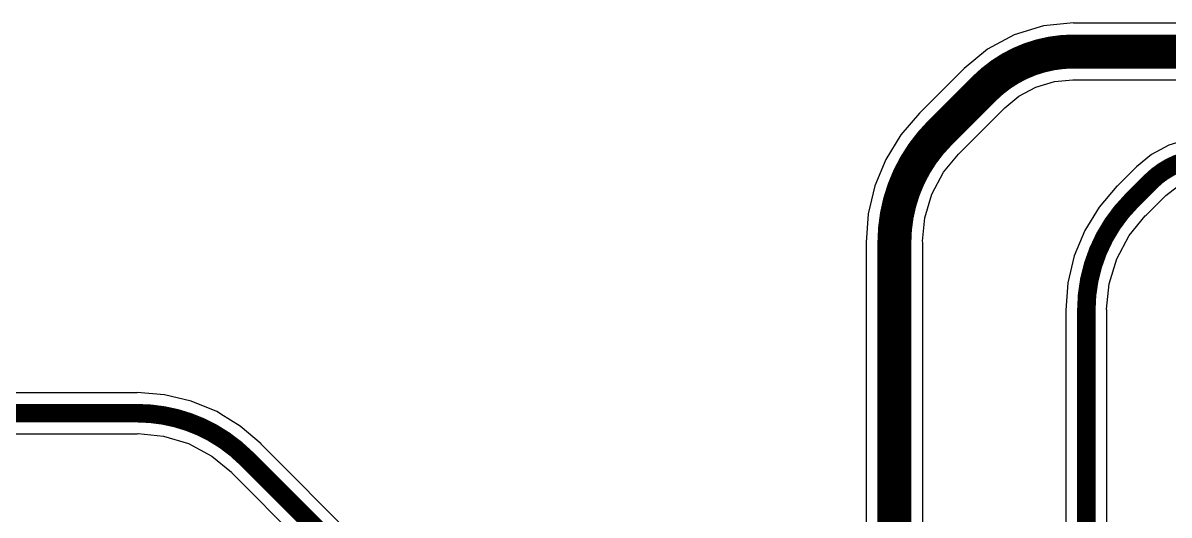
# Model space of a CAD drawing. Header units: inches. Extents: x -11 to 1110, y -7 to 455.
# Drawn here: x 577.86 to 596.71, y 256.31 to 264.4 of the extents above; entities that cross this region are included whole.
import ezdxf

# ---------------------------------------------------------------- set-up
doc = ezdxf.new("R2010")
doc.units = ezdxf.units.IN
doc.layers.add('Bottom Layer', color=5, linetype='Continuous')
doc.layers.add('Top Layer', color=1, linetype='Continuous')

msp = doc.modelspace()

# ---------------------------------------------------------------- linework, layer by layer
at = {"layer": 'Bottom Layer'}
for p, q in [((597.0174800799999, 262.48540086), (596.7100333999999, 262.39213714)), ((596.42668624, 262.2406870999999), (596.1783301199999, 262.03686734)), ((596.7100333999999, 262.39213714), (596.42668624, 262.2406870999999)), ((596.1793359599999, 262.03585896), (595.85948646, 261.71600946)), ((596.1783301199999, 262.03686734), (596.1793359599999, 262.03585896)), ((595.8577872, 261.71770872), (595.5643791, 261.37417372)), ((595.85948646, 261.71600946), (595.8577872, 261.71770872)), ((596.6590937, 261.56506742), (596.85412506, 261.71472168)), ((596.33560946, 261.23988646), (596.6556774, 261.5599544)), ((596.6556774, 261.5599544), (596.6590937, 261.56506742)), ((595.5643791, 261.37417372), (595.3283242, 260.98897002)), ((596.0579392, 260.9084444), (596.32306694, 261.231507)), ((596.32306694, 261.231507), (596.33560946, 261.23988646)), ((595.3283242, 260.98897002), (595.15543656, 260.57157944)), ((595.85392386, 260.5267586), (596.0579392, 260.9084444)), ((595.15543656, 260.57157944), (595.04997068, 260.1322838999999)), ((595.72829038, 260.11260398), (595.85392386, 260.5267586)), ((595.04997068, 260.1322838999999), (595.0145249799999, 259.68189618)), ((595.6873277999999, 259.69668914), (595.72829038, 260.11260398)), ((595.0145249799999, 259.68189618), (595.01693036, 259.68189618)), ((595.01693036, 259.68189618), (595.01693036, 249.74824066)), ((595.6902691199999, 259.68189618), (595.6873277999999, 259.69668914)), ((595.6902691199999, 249.74824066), (595.6902691199999, 259.68189618)), ((579.74429644, 258.32446938), (569.7171714599999, 258.32446938)), ((580.19468416, 258.29142906), (579.74429644, 258.32687476)), ((579.74429644, 258.32687476), (579.74429644, 258.32446938)), ((580.6339796999999, 258.18596318), (580.19468416, 258.29142906)), ((581.05137028, 258.01307554), (580.6339796999999, 258.18596318)), ((581.1127900199999, 257.9754352799999), (581.05137028, 258.01307554)), ((581.11377046, 257.9752397), (581.1127900199999, 257.9754352799999)), ((581.12109074, 257.97034766), (581.11377046, 257.9752397)), ((581.4365739799999, 257.77702064), (581.12109074, 257.97034766)), ((581.7801089799999, 257.48361254), (581.4365739799999, 257.77702064)), ((569.7171714599999, 257.65113062), (579.74429644, 257.65113062)), ((579.74429644, 257.65113062), (579.7590894, 257.65407194)), ((579.7590894, 257.65407194), (580.17500424, 257.61310936)), ((580.17500424, 257.61310936), (580.58915886, 257.48747588)), ((580.58915886, 257.48747588), (580.9708446599999, 257.28346054)), ((581.7784097199999, 257.48191328), (581.7801089799999, 257.48361254)), ((583.3980330999999, 255.8622899), (581.7784097199999, 257.48191328)), ((580.9708446599999, 257.28346054), (581.29390726, 257.0183328)), ((581.29390726, 257.0183328), (581.30228672, 257.00579028)), ((581.30228672, 257.00579028), (582.9219101, 255.3861669))]:
    msp.add_line(p, q, dxfattribs=at)
for points in [[(596.4176159, 261.7980159, 0.3048, 0.3048, -0.19885110070478), (597.33721528, 262.1788, 0.3048, 0.3048, 0)], [(596.0975479599999, 261.47794796, 0.3048, 0.3048, 0), (596.4174, 261.7978, 0.3048, 0.3048, 0)], [(596.4174, 261.7978, 0.3048, 0.3048, 0), (596.4176159, 261.7980159, 0.3048, 0.3048, 0)], [(596.4174, 261.7978, 0.3048, 0.3048, -5.893554180520633e-05), (596.4176159, 261.7980159, 0.3048, 0.3048, 0)], [(595.35359974, 259.68189618, 0.3048, 0.3048, -0.198912367379658), (596.0975479599999, 261.47794796, 0.3048, 0.3048, 0)], [(595.35359974, 249.40919892, 0.3048, 0.3048, 0), (595.35359974, 259.68189618, 0.3048, 0.3048, 0)], [(569.7171714599999, 257.9878, 0.3048, 0.3048, 0), (579.74429644, 257.9878, 0.3048, 0.3048, 0)], [(579.74429644, 257.9878, 0.3048, 0.3048, -0.1282716540936479), (580.9849315, 257.66419892, 0.3048, 0.3048, 0)], [(580.9849315, 257.66419892, 0.3048, 0.3048, -0.06888317167114331), (581.54034822, 257.24385178, 0.3048, 0.3048, 0)], [(581.54034822, 257.24385178, 0.3048, 0.3048, 0), (583.1599716, 255.6242284, 0.3048, 0.3048, 0)]]:
    msp.add_lwpolyline(points, format="xyseb", dxfattribs=at)
for points in [[(596.3412, 261.7978, 0.1524, 0.1524, 1), (596.4936, 261.7978, 0.1524, 0.1524, 1)], [(596.3412, 261.7978, 0.1524, 0.1524, 1), (596.4936, 261.7978, 0.1524, 0.1524, 1)], [(596.3412, 261.7978, 0.1524, 0.1524, 1), (596.4936, 261.7978, 0.1524, 0.1524, 1)], [(596.3414159, 261.7980159, 0.1524, 0.1524, 1), (596.4938159, 261.7980159, 0.1524, 0.1524, 1)], [(596.3414159, 261.7980159, 0.1524, 0.1524, 1), (596.4938159, 261.7980159, 0.1524, 0.1524, 1)], [(596.3414159, 261.7980159, 0.1524, 0.1524, 1), (596.4938159, 261.7980159, 0.1524, 0.1524, 1)], [(596.02134796, 261.47794796, 0.1524, 0.1524, 1), (596.17374796, 261.47794796, 0.1524, 0.1524, 1)], [(596.02134796, 261.47794796, 0.1524, 0.1524, 1), (596.17374796, 261.47794796, 0.1524, 0.1524, 1)], [(595.27739974, 259.68189618, 0.1524, 0.1524, 1), (595.4297997399999, 259.68189618, 0.1524, 0.1524, 1)], [(595.27739974, 259.68189618, 0.1524, 0.1524, 1), (595.4297997399999, 259.68189618, 0.1524, 0.1524, 1)], [(579.6680964399999, 257.9878, 0.1524, 0.1524, 1), (579.8204964399999, 257.9878, 0.1524, 0.1524, 1)], [(579.6680964399999, 257.9878, 0.1524, 0.1524, 1), (579.8204964399999, 257.9878, 0.1524, 0.1524, 1)], [(580.9087314999999, 257.66419892, 0.1524, 0.1524, 1), (581.0611315, 257.66419892, 0.1524, 0.1524, 1)], [(580.9087314999999, 257.66419892, 0.1524, 0.1524, 1), (581.0611315, 257.66419892, 0.1524, 0.1524, 1)], [(581.46414822, 257.24385178, 0.1524, 0.1524, 1), (581.6165482199999, 257.24385178, 0.1524, 0.1524, 1)], [(581.46414822, 257.24385178, 0.1524, 0.1524, 1), (581.6165482199999, 257.24385178, 0.1524, 0.1524, 1)]]:
    msp.add_lwpolyline(points, format="xyseb", close=True, dxfattribs=at)
at = {"layer": 'Top Layer'}
for p, q in [((594.6473019399999, 264.35134074), (594.16914948, 264.20629404)), ((595.1445628199999, 264.40031702), (594.6473019399999, 264.35134074)), ((595.1445628199999, 264.39699978), (595.1445628199999, 264.40031702)), ((598.74406032, 264.39699978), (595.1445628199999, 264.39699978)), ((594.16914948, 264.20629404), (593.7284798, 263.97075222)), ((593.7284798, 263.97075222), (593.34223216, 263.65376784)), ((593.34457404, 263.65141834), (592.6111719, 262.91801366)), ((593.34223216, 263.65376784), (593.34457658, 263.65142342)), ((593.34457658, 263.65142342), (593.34457404, 263.65141834)), ((594.2460428999999, 263.19616906), (594.52565118, 263.3456226599999)), ((594.52565118, 263.3456226599999), (594.82904402, 263.43765448)), ((594.82904402, 263.43765448), (595.1309662, 263.4673928)), ((595.1309662, 263.4673928), (595.1445628199999, 263.4646877)), ((595.1445628199999, 263.4646877), (598.40105364, 263.4646877)), ((594.01152216, 263.0037031), (594.2460428999999, 263.19616906)), ((593.27041366, 262.2587718999999), (594.0038208799999, 262.99217658)), ((594.0038208799999, 262.99217658), (594.01152216, 263.0037031)), ((592.6109509199999, 262.91823464), (592.3045608799999, 262.55949774)), ((592.6111719, 262.91801366), (592.6109509199999, 262.91823464)), ((592.3045608799999, 262.55949774), (592.0580614999999, 262.1572480999999)), ((593.00729252, 261.9479902), (593.25254476, 262.24683136)), ((593.25254476, 262.24683136), (593.27041366, 262.2587718999999)), ((592.0580614999999, 262.1572480999999), (591.87752338, 261.72139172)), ((592.81506786, 261.58836684), (593.00729252, 261.9479902)), ((591.87752338, 261.72139172), (591.76739152, 261.26265502)), ((592.69669878, 261.19815172), (592.81506786, 261.58836684)), ((591.76739152, 261.26265502), (591.7303761, 260.792341)), ((592.65880706, 260.81342808), (592.69669878, 261.19815172)), ((591.7303761, 260.792341), (591.73068852, 260.792341)), ((591.73068852, 260.792341), (591.73068852, 241.70955722)), ((592.6630006, 260.792341), (592.65880706, 260.81342808)), ((592.6630006, 242.0559548), (592.6630006, 260.792341))]:
    msp.add_line(p, q, dxfattribs=at)
for points in [[(593.6742, 263.3218, 0.5588, 0.5588, -0.198912367379658), (595.1445628199999, 263.93084374, 0.5588, 0.5588, 0)], [(595.1445628199999, 263.93084374, 0.5588, 0.5588, 0), (598.86720968, 263.93084374, 0.5588, 0.5588, 0)], [(592.9407927799999, 262.58839278, 0.5588, 0.5588, 0), (593.6742, 263.3218, 0.5588, 0.5588, 0)], [(592.1968445599999, 260.792341, 0.5588, 0.5588, -0.198912367379658), (592.9407927799999, 262.58839278, 0.5588, 0.5588, 0)], [(592.1968445599999, 241.58979876, 0.5588, 0.5588, 0), (592.1968445599999, 260.792341, 0.5588, 0.5588, 0)]]:
    msp.add_lwpolyline(points, format="xyseb", dxfattribs=at)
for points in [[(595.00486282, 263.93084374, 0.2794, 0.2794, 1), (595.28426282, 263.93084374, 0.2794, 0.2794, 1)], [(595.00486282, 263.93084374, 0.2794, 0.2794, 1), (595.28426282, 263.93084374, 0.2794, 0.2794, 1)], [(593.5345, 263.3218, 0.2794, 0.2794, 1), (593.8139, 263.3218, 0.2794, 0.2794, 1)], [(593.5345, 263.3218, 0.2794, 0.2794, 1), (593.8139, 263.3218, 0.2794, 0.2794, 1)], [(592.80109278, 262.58839278, 0.2794, 0.2794, 1), (593.08049278, 262.58839278, 0.2794, 0.2794, 1)], [(592.80109278, 262.58839278, 0.2794, 0.2794, 1), (593.08049278, 262.58839278, 0.2794, 0.2794, 1)], [(592.05714456, 260.792341, 0.2794, 0.2794, 1), (592.3365445599999, 260.792341, 0.2794, 0.2794, 1)], [(592.05714456, 260.792341, 0.2794, 0.2794, 1), (592.3365445599999, 260.792341, 0.2794, 0.2794, 1)]]:
    msp.add_lwpolyline(points, format="xyseb", close=True, dxfattribs=at)

doc.saveas('drawing.dxf')
